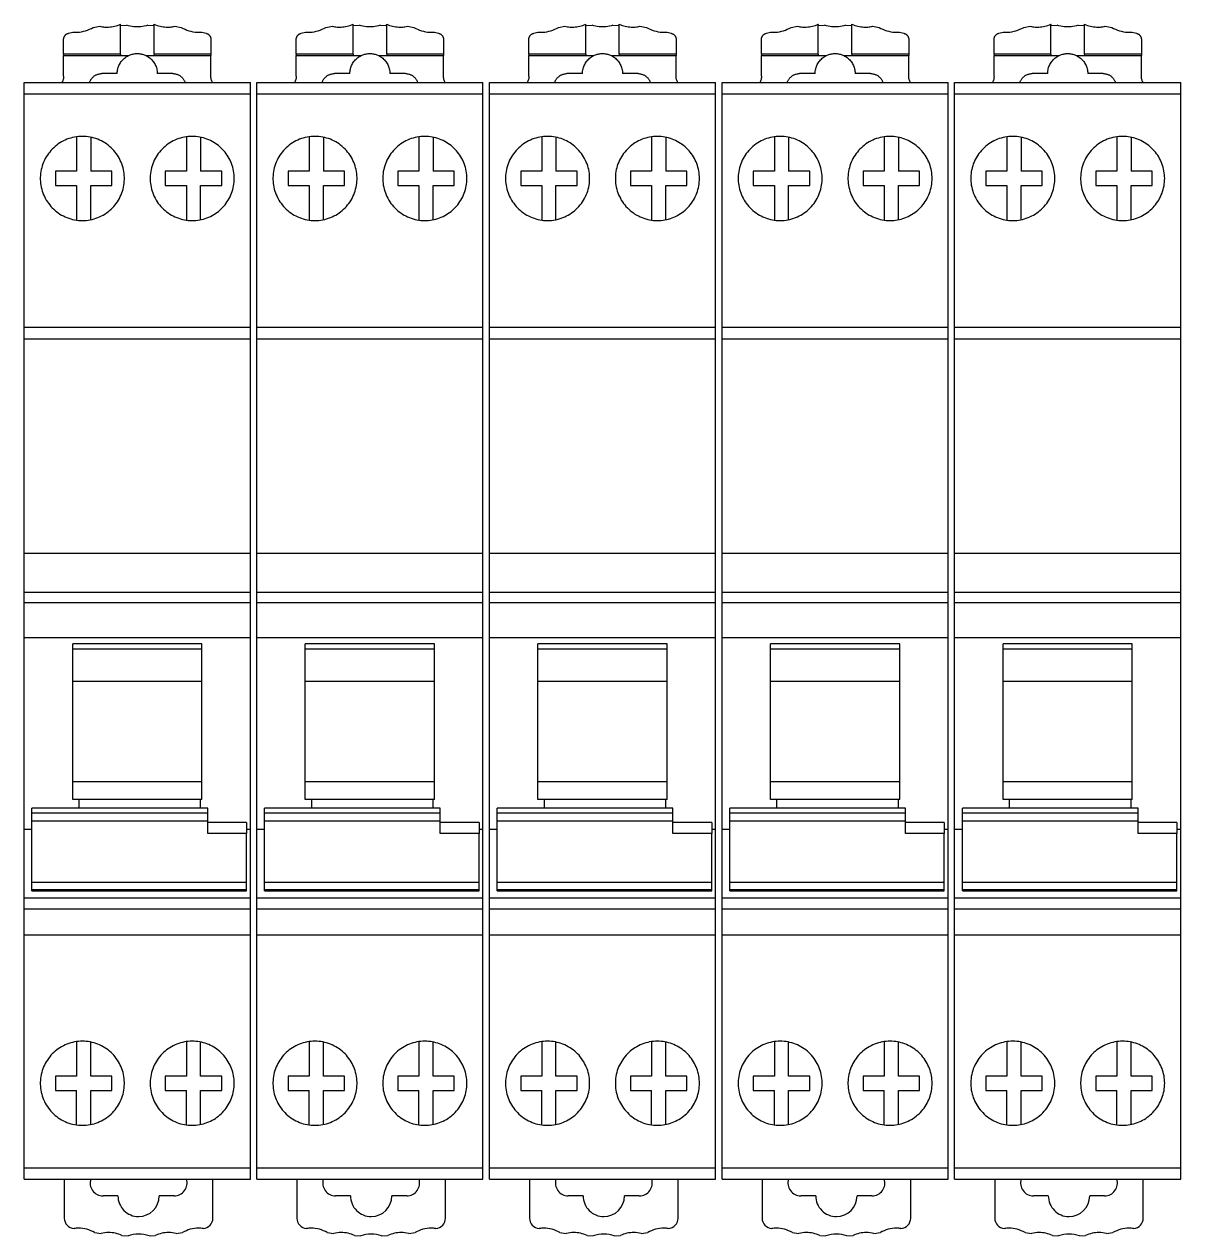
# Model space of a CAD drawing. Header units: millimetres. Extents: x 1019 to 1519, y 1262 to 1448.
# Drawn here: x 1493.69 to 1502.64, y 1342.82 to 1352.19 of the extents above; entities that cross this region are included whole.
import ezdxf

# ---------------------------------------------------------------- set-up
doc = ezdxf.new("R2010")
doc.units = ezdxf.units.MM

# ---------------------------------------------------------------- blocks, each defined once
blk = doc.blocks.new('*U44')
for p, q in [((0.13, 4.4543), (0.13, 4.6852)), ((-0.5644, 4.5903), (-0.5632, 4.5925)), ((-0.5632, 4.5925), (-0.5618, 4.5946)), ((-0.5618, 4.5946), (-0.5603, 4.5966)), ((-0.5603, 4.5966), (-0.5588, 4.5986)), ((-0.5588, 4.5986), (-0.5571, 4.6004)), ((-0.5571, 4.6004), (-0.5554, 4.6022)), ((-0.5554, 4.6022), (-0.5536, 4.604)), ((-0.5536, 4.604), (-0.5517, 4.6056)), ((-0.5517, 4.6056), (-0.5497, 4.6071)), ((-0.5497, 4.6071), (-0.5476, 4.6086)), ((-0.5476, 4.6086), (-0.5453, 4.6099)), ((-0.5453, 4.6099), (-0.5429, 4.6111)), ((-0.5429, 4.6111), (-0.5404, 4.6123)), ((-0.5404, 4.6123), (-0.5378, 4.6132)), ((-0.5378, 4.6132), (-0.535, 4.6141)), ((-0.535, 4.6141), (-0.5321, 4.6149)), ((-0.5321, 4.6149), (-0.4994, 4.6237)), ((-0.4994, 4.6237), (-0.496, 4.6235)), ((-0.496, 4.6235), (-0.4927, 4.6233)), ((-0.4927, 4.6233), (-0.4893, 4.6232)), ((-0.4893, 4.6232), (-0.486, 4.6231)), ((-0.486, 4.6231), (-0.4826, 4.623)), ((-0.4826, 4.623), (-0.4793, 4.623)), ((-0.4793, 4.623), (-0.463, 4.6235)), ((-0.463, 4.6235), (-0.447, 4.6249)), ((-0.447, 4.6249), (-0.4312, 4.6273)), ((-0.4312, 4.6273), (-0.4156, 4.6306)), ((-0.4156, 4.6306), (-0.4002, 4.6348)), ((-0.4002, 4.6348), (-0.385, 4.6399)), ((-0.385, 4.6399), (-0.37, 4.646)), ((-0.37, 4.646), (-0.3553, 4.653)), ((-0.3553, 4.653), (-0.3408, 4.6611)), ((-0.3408, 4.6611), (-0.2906, 4.6693)), ((-0.2906, 4.6693), (-0.2812, 4.6673)), ((-0.2812, 4.6673), (-0.2718, 4.6658)), ((-0.2718, 4.6658), (-0.2624, 4.6646)), ((-0.2624, 4.6646), (-0.2531, 4.6637)), ((-0.2531, 4.6637), (-0.2438, 4.6632)), ((-0.2438, 4.6632), (-0.2346, 4.6631)), ((-0.2346, 4.6631), (-0.2227, 4.6634)), ((-0.2227, 4.6634), (-0.211, 4.6642)), ((-0.211, 4.6642), (-0.1992, 4.6655)), ((-0.1992, 4.6655), (-0.1875, 4.6674)), ((-0.1875, 4.6674), (-0.1759, 4.6698)), ((-0.1759, 4.6698), (-0.1644, 4.6728)), ((-0.1644, 4.6728), (-0.1528, 4.6764)), ((-0.1528, 4.6764), (-0.1414, 4.6805)), ((-0.1414, 4.6805), (-0.13, 4.6852)), ((-0.1292, 4.679), (-0.13, 4.6852)), ((-0.13, 4.4543), (-0.13, 4.6852)), ((-0.13, 4.679), (-0.1292, 4.679)), ((-0.1288, 4.6756), (-0.1292, 4.679)), ((-0.1288, 4.6756), (-0.0811, 4.6779)), ((-0.0675, 4.6737), (-0.0811, 4.6779)), ((-0.054, 4.6704), (-0.0675, 4.6737)), ((-0.0405, 4.6678), (-0.054, 4.6704)), ((-0.027, 4.666), (-0.0405, 4.6678)), ((-0.0135, 4.6649), (-0.027, 4.666)), ((0, 4.6645), (-0.0135, 4.6649)), ((0.0135, 4.6649), (0, 4.6645)), ((0.027, 4.666), (0.0135, 4.6649)), ((0.0405, 4.6678), (0.027, 4.666)), ((0.054, 4.6704), (0.0405, 4.6678)), ((0.0675, 4.6737), (0.054, 4.6704)), ((0.0811, 4.6779), (0.0675, 4.6737)), ((0.0811, 4.6779), (0.1288, 4.6756)), ((0.1288, 4.6756), (0.1292, 4.679)), ((0.1292, 4.679), (0.13, 4.6852)), ((0.1292, 4.679), (0.13, 4.679)), ((0.13, 4.6852), (0.1414, 4.6805)), ((0.1414, 4.6805), (0.1529, 4.6764)), ((0.1529, 4.6764), (0.1645, 4.6728)), ((0.1645, 4.6728), (0.1761, 4.6699)), ((0.1761, 4.6699), (0.1878, 4.6674)), ((0.1878, 4.6674), (0.1995, 4.6656)), ((0.1995, 4.6656), (0.2112, 4.6642)), ((0.2112, 4.6642), (0.2231, 4.6634)), ((0.2231, 4.6634), (0.235, 4.6631)), ((0.235, 4.6631), (0.2441, 4.6633)), ((0.2441, 4.6633), (0.2532, 4.6638)), ((0.2532, 4.6638), (0.2624, 4.6646)), ((0.2624, 4.6646), (0.2716, 4.6657)), ((0.2716, 4.6657), (0.2809, 4.6672)), ((0.2809, 4.6672), (0.2902, 4.6691)), ((0.2902, 4.6691), (0.3403, 4.6611)), ((0.3403, 4.6611), (0.3548, 4.6531)), ((0.3548, 4.6531), (0.3696, 4.646)), ((0.3696, 4.646), (0.3846, 4.6399)), ((0.3846, 4.6399), (0.3998, 4.6348)), ((0.3998, 4.6348), (0.4153, 4.6306)), ((0.4153, 4.6306), (0.431, 4.6273)), ((0.431, 4.6273), (0.4468, 4.6249)), ((0.4468, 4.6249), (0.4629, 4.6235)), ((0.4629, 4.6235), (0.4793, 4.623)), ((0.4793, 4.623), (0.4826, 4.623)), ((0.4826, 4.623), (0.4859, 4.6231)), ((0.4859, 4.6231), (0.4893, 4.6232)), ((0.4893, 4.6232), (0.4927, 4.6233)), ((0.4927, 4.6233), (0.496, 4.6235)), ((0.496, 4.6235), (0.4994, 4.6237)), ((0.4994, 4.6237), (0.5321, 4.6149)), ((0.5321, 4.6149), (0.535, 4.6141)), ((0.535, 4.6141), (0.5378, 4.6132)), ((0.5378, 4.6132), (0.5404, 4.6122)), ((0.5404, 4.6122), (0.5429, 4.6111)), ((0.5429, 4.6111), (0.5453, 4.6099)), ((0.5453, 4.6099), (0.5475, 4.6085)), ((0.5475, 4.6085), (0.5496, 4.6071)), ((0.5496, 4.6071), (0.5517, 4.6056)), ((0.5517, 4.6056), (0.5536, 4.6039)), ((0.5536, 4.6039), (0.5554, 4.6022)), ((0.5554, 4.6022), (0.5571, 4.6004)), ((0.5571, 4.6004), (0.5587, 4.5986)), ((0.5587, 4.5986), (0.5603, 4.5966)), ((0.5603, 4.5966), (0.5618, 4.5946)), ((0.5618, 4.5946), (0.5631, 4.5925)), ((0.5631, 4.5925), (0.5644, 4.5903)), ((-0.5699, 4.4543), (-0.5698, 4.5719)), ((-0.5698, 4.5719), (-0.5694, 4.5749)), ((-0.5694, 4.5749), (-0.5689, 4.5778)), ((-0.5689, 4.5778), (-0.5683, 4.5805)), ((-0.5683, 4.5805), (-0.5675, 4.5831)), ((-0.5675, 4.5831), (-0.5666, 4.5856)), ((-0.5666, 4.5856), (-0.5656, 4.588)), ((-0.5656, 4.588), (-0.5644, 4.5903)), ((0.5644, 4.5903), (0.5655, 4.588)), ((0.5655, 4.588), (0.5666, 4.5856)), ((0.5666, 4.5856), (0.5675, 4.5831)), ((0.5675, 4.5831), (0.5683, 4.5805)), ((0.5683, 4.5805), (0.5689, 4.5777)), ((0.5689, 4.5777), (0.5694, 4.5749)), ((0.5694, 4.5749), (0.5698, 4.5719)), ((0.5698, 4.5719), (0.5699, 4.4543)), ((-0.57, 4.2831), (-0.5699, 4.4427)), ((-0.13, 4.4543), (-0.5699, 4.4543)), ((-0.5699, 4.4543), (-0.5699, 4.4427)), ((-0.5699, 4.4427), (-0.13, 4.4427)), ((-0.13, 4.4543), (-0.13, 4.4427)), ((-0.13, 4.4427), (-0.0676, 4.4427)), ((-0.1186, 4.4031), (-0.1128, 4.4096)), ((-0.1128, 4.4096), (-0.1065, 4.4159)), ((-0.1065, 4.4159), (-0.0997, 4.4219)), ((-0.0997, 4.4219), (-0.0925, 4.4276)), ((-0.0925, 4.4276), (-0.0848, 4.433)), ((-0.0848, 4.433), (-0.0765, 4.4381)), ((-0.0765, 4.4381), (-0.0676, 4.4427)), ((-0.0676, 4.4427), (-0.0609, 4.4458)), ((-0.0609, 4.4458), (-0.0541, 4.4486)), ((-0.0541, 4.4486), (-0.0474, 4.4509)), ((-0.0474, 4.4509), (-0.0406, 4.4529)), ((-0.0406, 4.4529), (-0.0338, 4.4546)), ((-0.0338, 4.4546), (-0.0271, 4.456)), ((-0.0271, 4.456), (-0.0203, 4.457)), ((-0.0203, 4.457), (-0.0135, 4.4577)), ((-0.0135, 4.4577), (-0.0068, 4.4581)), ((-0.0068, 4.4581), (0, 4.4583)), ((0, 4.4583), (0.0068, 4.4581)), ((0.0068, 4.4581), (0.0135, 4.4577)), ((0.0135, 4.4577), (0.0203, 4.457)), ((0.0203, 4.457), (0.0271, 4.456)), ((0.0271, 4.456), (0.0338, 4.4546)), ((0.0338, 4.4546), (0.0406, 4.4529)), ((0.0406, 4.4529), (0.0474, 4.4509)), ((0.0474, 4.4509), (0.0541, 4.4486)), ((0.0541, 4.4486), (0.0609, 4.4458)), ((0.0609, 4.4458), (0.0676, 4.4427)), ((0.0676, 4.4427), (0.13, 4.4427)), ((0.0676, 4.4427), (0.0765, 4.4381)), ((0.0765, 4.4381), (0.0848, 4.433)), ((0.0848, 4.433), (0.0925, 4.4276)), ((0.0925, 4.4276), (0.0997, 4.4219)), ((0.0997, 4.4219), (0.1065, 4.4159)), ((0.1065, 4.4159), (0.1128, 4.4096)), ((0.1128, 4.4096), (0.1186, 4.4031)), ((0.5699, 4.4543), (0.13, 4.4543)), ((0.13, 4.4543), (0.13, 4.4427)), ((0.13, 4.4427), (0.5699, 4.4427)), ((0.5699, 4.4543), (0.5699, 4.4427)), ((0.57, 4.2831), (0.5699, 4.4427)), ((-0.155, 4.3033), (-0.1547, 4.3133)), ((-0.1547, 4.3133), (-0.1538, 4.3229)), ((-0.1538, 4.3229), (-0.1523, 4.3322)), ((-0.1523, 4.3322), (-0.1503, 4.3412)), ((-0.1503, 4.3412), (-0.1478, 4.3499)), ((-0.1478, 4.3499), (-0.1449, 4.3582)), ((-0.1449, 4.3582), (-0.1416, 4.3664)), ((-0.1416, 4.3664), (-0.1378, 4.3742)), ((-0.1378, 4.3742), (-0.1336, 4.3818)), ((-0.1336, 4.3818), (-0.129, 4.3892)), ((-0.129, 4.3892), (-0.124, 4.3963)), ((-0.124, 4.3963), (-0.1186, 4.4031)), ((0.1186, 4.4031), (0.124, 4.3963)), ((0.124, 4.3963), (0.129, 4.3892)), ((0.129, 4.3892), (0.1336, 4.3818)), ((0.1336, 4.3818), (0.1378, 4.3742)), ((0.1378, 4.3742), (0.1416, 4.3664)), ((0.1416, 4.3664), (0.1449, 4.3582)), ((0.1449, 4.3582), (0.1478, 4.3499)), ((0.1478, 4.3499), (0.1503, 4.3412)), ((0.1503, 4.3412), (0.1523, 4.3322)), ((0.1523, 4.3322), (0.1538, 4.3229)), ((0.1538, 4.3229), (0.1547, 4.3133)), ((0.1547, 4.3133), (0.155, 4.3033)), ((-0.875, 4.1466), (-0.875, 4.2333)), ((-0.875, 4.2333), (0.875, 4.2333)), ((-0.5803, 4.2392), (-0.5834, 4.2333)), ((-0.5774, 4.2454), (-0.5803, 4.2392)), ((-0.575, 4.2519), (-0.5774, 4.2454)), ((-0.5729, 4.2589), (-0.575, 4.2519)), ((-0.5713, 4.2664), (-0.5729, 4.2589)), ((-0.5704, 4.2744), (-0.5713, 4.2664)), ((-0.57, 4.2831), (-0.5704, 4.2744)), ((-0.3704, 4.2333), (-0.3688, 4.2379)), ((-0.3688, 4.2379), (-0.3671, 4.2423)), ((-0.3671, 4.2423), (-0.3651, 4.2467)), ((-0.3651, 4.2467), (-0.363, 4.2508)), ((-0.363, 4.2508), (-0.3607, 4.2548)), ((-0.3607, 4.2548), (-0.3582, 4.2587)), ((-0.3582, 4.2587), (-0.3556, 4.2625)), ((-0.3556, 4.2625), (-0.3528, 4.2661)), ((-0.3528, 4.2661), (-0.3499, 4.2696)), ((-0.3499, 4.2696), (-0.3468, 4.2729)), ((-0.3468, 4.2729), (-0.3435, 4.2762)), ((-0.3435, 4.2762), (-0.34, 4.2793)), ((-0.34, 4.2793), (-0.3364, 4.2822)), ((-0.3364, 4.2822), (-0.3326, 4.285)), ((-0.3326, 4.285), (-0.3286, 4.2877)), ((-0.3286, 4.2877), (-0.3244, 4.2902)), ((-0.3244, 4.2902), (-0.3201, 4.2926)), ((-0.3201, 4.2926), (-0.3155, 4.2947)), ((-0.3155, 4.2947), (-0.3106, 4.2967)), ((-0.3106, 4.2967), (-0.3055, 4.2985)), ((-0.3055, 4.2985), (-0.3002, 4.3001)), ((-0.3002, 4.3001), (-0.2945, 4.3014)), ((-0.2945, 4.3014), (-0.2885, 4.3024)), ((-0.2885, 4.3024), (-0.282, 4.303)), ((-0.282, 4.303), (-0.275, 4.3033)), ((-0.155, 4.3033), (-0.275, 4.3033)), ((0.275, 4.3033), (0.155, 4.3033)), ((0.275, 4.3033), (0.282, 4.303)), ((0.282, 4.303), (0.2885, 4.3024)), ((0.2885, 4.3024), (0.2945, 4.3014)), ((0.2945, 4.3014), (0.3002, 4.3001)), ((0.3002, 4.3001), (0.3055, 4.2985)), ((0.3055, 4.2985), (0.3106, 4.2967)), ((0.3106, 4.2967), (0.3155, 4.2947)), ((0.3155, 4.2947), (0.3201, 4.2926)), ((0.3201, 4.2926), (0.3244, 4.2902)), ((0.3244, 4.2902), (0.3286, 4.2877)), ((0.3286, 4.2877), (0.3326, 4.285)), ((0.3326, 4.285), (0.3364, 4.2822)), ((0.3364, 4.2822), (0.34, 4.2793)), ((0.34, 4.2793), (0.3435, 4.2762)), ((0.3435, 4.2762), (0.3468, 4.2729)), ((0.3468, 4.2729), (0.3499, 4.2696)), ((0.3499, 4.2696), (0.3528, 4.2661)), ((0.3528, 4.2661), (0.3556, 4.2625)), ((0.3556, 4.2625), (0.3582, 4.2587)), ((0.3582, 4.2587), (0.3607, 4.2548)), ((0.3607, 4.2548), (0.363, 4.2508)), ((0.363, 4.2508), (0.3651, 4.2467)), ((0.3651, 4.2467), (0.3671, 4.2423)), ((0.3671, 4.2423), (0.3688, 4.2379)), ((0.3688, 4.2379), (0.3704, 4.2333)), ((0.5704, 4.2744), (0.57, 4.2831)), ((0.5713, 4.2664), (0.5704, 4.2744)), ((0.5729, 4.2589), (0.5713, 4.2664)), ((0.575, 4.2519), (0.5729, 4.2589)), ((0.5774, 4.2454), (0.575, 4.2519)), ((0.5803, 4.2392), (0.5774, 4.2454)), ((0.5834, 4.2333), (0.5803, 4.2392)), ((0.875, 4.1466), (0.875, 4.2333)), ((-0.875, 2.3433), (-0.875, 4.1466)), ((-0.875, 4.1466), (0.875, 4.1466)), ((0.875, 2.3433), (0.875, 4.1466)), ((-0.6235, 3.75), (-0.6354, 3.7405)), ((-0.6112, 3.759), (-0.6235, 3.75)), ((-0.5985, 3.7675), (-0.6112, 3.759)), ((-0.5854, 3.7753), (-0.5985, 3.7675)), ((-0.572, 3.7825), (-0.5854, 3.7753)), ((-0.5582, 3.7891), (-0.572, 3.7825)), ((-0.5441, 3.795), (-0.5582, 3.7891)), ((-0.5297, 3.8003), (-0.5441, 3.795)), ((-0.5151, 3.8048), (-0.5297, 3.8003)), ((-0.5004, 3.8087), (-0.5151, 3.8048)), ((-0.4855, 3.8119), (-0.5004, 3.8087)), ((-0.4706, 3.8144), (-0.4855, 3.8119)), ((-0.4555, 3.8161), (-0.4706, 3.8144)), ((-0.47, 3.8144), (-0.47, 3.5483)), ((-0.4403, 3.8172), (-0.4555, 3.8161)), ((-0.425, 3.8176), (-0.4403, 3.8172)), ((-0.4096, 3.8172), (-0.425, 3.8176)), ((-0.3944, 3.8161), (-0.4096, 3.8172)), ((-0.3794, 3.8144), (-0.3944, 3.8161)), ((-0.3644, 3.8119), (-0.3794, 3.8144)), ((-0.3495, 3.8087), (-0.3644, 3.8119)), ((-0.36, 3.811), (-0.36, 3.5483)), ((-0.3348, 3.8048), (-0.3495, 3.8087)), ((-0.3202, 3.8002), (-0.3348, 3.8048)), ((-0.3059, 3.795), (-0.3202, 3.8002)), ((-0.2918, 3.7891), (-0.3059, 3.795)), ((-0.278, 3.7825), (-0.2918, 3.7891)), ((-0.2645, 3.7752), (-0.278, 3.7825)), ((-0.2514, 3.7674), (-0.2645, 3.7752)), ((-0.2387, 3.7589), (-0.2514, 3.7674)), ((-0.2264, 3.7499), (-0.2387, 3.7589)), ((-0.2145, 3.7404), (-0.2264, 3.7499)), ((0.2265, 3.75), (0.2146, 3.7404)), ((0.2388, 3.759), (0.2265, 3.75)), ((0.2515, 3.7674), (0.2388, 3.759)), ((0.2646, 3.7753), (0.2515, 3.7674)), ((0.278, 3.7825), (0.2646, 3.7753)), ((0.2918, 3.7891), (0.278, 3.7825)), ((0.3059, 3.795), (0.2918, 3.7891)), ((0.3203, 3.8003), (0.3059, 3.795)), ((0.3349, 3.8048), (0.3203, 3.8003)), ((0.3496, 3.8087), (0.3349, 3.8048)), ((0.3644, 3.8119), (0.3496, 3.8087)), ((0.3794, 3.8144), (0.3644, 3.8119)), ((0.3945, 3.8161), (0.3794, 3.8144)), ((0.38, 3.8144), (0.38, 3.5483)), ((0.4097, 3.8172), (0.3945, 3.8161)), ((0.425, 3.8176), (0.4097, 3.8172)), ((0.4397, 3.8172), (0.425, 3.8176)), ((0.4542, 3.8163), (0.4397, 3.8172)), ((0.4686, 3.8146), (0.4542, 3.8163)), ((0.483, 3.8124), (0.4686, 3.8146)), ((0.4972, 3.8094), (0.483, 3.8124)), ((0.49, 3.811), (0.49, 3.5483)), ((0.5114, 3.8059), (0.4972, 3.8094)), ((0.5253, 3.8017), (0.5114, 3.8059)), ((0.5391, 3.7969), (0.5253, 3.8017)), ((0.5527, 3.7915), (0.5391, 3.7969)), ((0.566, 3.7854), (0.5527, 3.7915)), ((0.579, 3.7788), (0.566, 3.7854)), ((0.5917, 3.7716), (0.579, 3.7788)), ((0.604, 3.7639), (0.5917, 3.7716)), ((0.616, 3.7556), (0.604, 3.7639)), ((0.6277, 3.7468), (0.616, 3.7556)), ((-0.7042, 3.6594), (-0.7117, 3.6462)), ((-0.696, 3.6723), (-0.7042, 3.6594)), ((-0.6873, 3.6848), (-0.696, 3.6723)), ((-0.6779, 3.6969), (-0.6873, 3.6848)), ((-0.668, 3.7086), (-0.6779, 3.6969)), ((-0.6576, 3.7197), (-0.668, 3.7086)), ((-0.6467, 3.7304), (-0.6576, 3.7197)), ((-0.6354, 3.7405), (-0.6467, 3.7304)), ((-0.2032, 3.7303), (-0.2145, 3.7404)), ((-0.1923, 3.7196), (-0.2032, 3.7303)), ((-0.1819, 3.7085), (-0.1923, 3.7196)), ((-0.172, 3.6968), (-0.1819, 3.7085)), ((-0.1627, 3.6847), (-0.172, 3.6968)), ((-0.1539, 3.6722), (-0.1627, 3.6847)), ((-0.1458, 3.6593), (-0.1539, 3.6722)), ((-0.1383, 3.6461), (-0.1458, 3.6593)), ((0.1458, 3.6594), (0.1383, 3.6461)), ((0.154, 3.6723), (0.1458, 3.6594)), ((0.1627, 3.6848), (0.154, 3.6723)), ((0.1721, 3.6969), (0.1627, 3.6848)), ((0.1819, 3.7086), (0.1721, 3.6969)), ((0.1923, 3.7197), (0.1819, 3.7086)), ((0.2032, 3.7303), (0.1923, 3.7197)), ((0.2146, 3.7404), (0.2032, 3.7303)), ((0.6389, 3.7374), (0.6277, 3.7468)), ((0.6497, 3.7276), (0.6389, 3.7374)), ((0.66, 3.7173), (0.6497, 3.7276)), ((0.6699, 3.7065), (0.66, 3.7173)), ((0.6792, 3.6953), (0.6699, 3.7065)), ((0.6881, 3.6837), (0.6792, 3.6953)), ((0.6964, 3.6717), (0.6881, 3.6837)), ((0.7042, 3.6594), (0.6964, 3.6717)), ((0.7114, 3.6467), (0.7042, 3.6594)), ((-0.7396, 3.5755), (-0.7431, 3.5606)), ((-0.7353, 3.5902), (-0.7396, 3.5755)), ((-0.7304, 3.6046), (-0.7353, 3.5902)), ((-0.7248, 3.6187), (-0.7304, 3.6046)), ((-0.7186, 3.6326), (-0.7248, 3.6187)), ((-0.7117, 3.6462), (-0.7186, 3.6326)), ((-0.1314, 3.6325), (-0.1383, 3.6461)), ((-0.1251, 3.6187), (-0.1314, 3.6325)), ((-0.1196, 3.6045), (-0.1251, 3.6187)), ((-0.1147, 3.5901), (-0.1196, 3.6045)), ((-0.1104, 3.5754), (-0.1147, 3.5901)), ((-0.1069, 3.5606), (-0.1104, 3.5754)), ((0.1104, 3.5754), (0.1069, 3.5606)), ((0.1147, 3.5901), (0.1104, 3.5754)), ((0.1196, 3.6046), (0.1147, 3.5901)), ((0.1252, 3.6187), (0.1196, 3.6046)), ((0.1314, 3.6326), (0.1252, 3.6187)), ((0.1383, 3.6461), (0.1314, 3.6326)), ((0.7181, 3.6336), (0.7114, 3.6467)), ((0.7241, 3.6203), (0.7181, 3.6336)), ((0.7296, 3.6068), (0.7241, 3.6203)), ((0.7344, 3.5929), (0.7296, 3.6068)), ((0.7386, 3.5789), (0.7344, 3.5929)), ((0.7422, 3.5648), (0.7386, 3.5789)), ((0.7451, 3.5505), (0.7422, 3.5648)), ((-0.7496, 3.5152), (-0.7503, 3.5)), ((-0.7503, 3.5), (-0.7503, 3.4848)), ((-0.7503, 3.4848), (-0.7496, 3.4696)), ((-0.7482, 3.5304), (-0.7496, 3.5152)), ((-0.7496, 3.4696), (-0.7482, 3.4545)), ((-0.746, 3.5455), (-0.7482, 3.5304)), ((-0.7431, 3.5606), (-0.746, 3.5455)), ((-0.6332, 3.5483), (-0.6332, 3.4383)), ((-0.47, 3.5483), (-0.6332, 3.5483)), ((-0.1968, 3.5483), (-0.36, 3.5483)), ((-0.1968, 3.4383), (-0.1968, 3.5483)), ((-0.104, 3.5455), (-0.1069, 3.5606)), ((-0.1018, 3.5304), (-0.104, 3.5455)), ((-0.1004, 3.5152), (-0.1018, 3.5304)), ((-0.1018, 3.4545), (-0.1004, 3.4696)), ((-0.0997, 3.5001), (-0.1004, 3.5152)), ((-0.1004, 3.4696), (-0.0997, 3.4848)), ((-0.0997, 3.4848), (-0.0997, 3.5001)), ((0.1004, 3.5152), (0.0997, 3.5)), ((0.0997, 3.5), (0.0997, 3.4848)), ((0.0997, 3.4848), (0.1004, 3.4696)), ((0.1018, 3.5304), (0.1004, 3.5152)), ((0.1004, 3.4696), (0.1018, 3.4544)), ((0.104, 3.5455), (0.1018, 3.5304)), ((0.1069, 3.5606), (0.104, 3.5455)), ((0.2168, 3.5483), (0.2168, 3.4383)), ((0.38, 3.5483), (0.2168, 3.5483)), ((0.6532, 3.5483), (0.49, 3.5483)), ((0.6532, 3.4383), (0.6532, 3.5483)), ((0.7474, 3.5362), (0.7451, 3.5505)), ((0.7491, 3.5217), (0.7474, 3.5362)), ((0.7501, 3.5072), (0.7491, 3.5217)), ((0.7491, 3.4633), (0.7501, 3.4779)), ((0.7504, 3.4925), (0.7501, 3.5072)), ((0.7501, 3.4779), (0.7504, 3.4925)), ((-0.7482, 3.4545), (-0.746, 3.4393)), ((-0.746, 3.4393), (-0.7432, 3.4243)), ((-0.7432, 3.4243), (-0.7396, 3.4094)), ((-0.7396, 3.4094), (-0.7354, 3.3947)), ((-0.7354, 3.3947), (-0.7305, 3.3803)), ((-0.7305, 3.3803), (-0.7249, 3.3661)), ((-0.6332, 3.4383), (-0.47, 3.4383)), ((-0.47, 3.4383), (-0.47, 3.1702)), ((-0.36, 3.4383), (-0.1968, 3.4383)), ((-0.36, 3.1736), (-0.36, 3.4383)), ((-0.1251, 3.3661), (-0.1195, 3.3802)), ((-0.1195, 3.3802), (-0.1146, 3.3947)), ((-0.1146, 3.3947), (-0.1104, 3.4094)), ((-0.1104, 3.4094), (-0.1068, 3.4243)), ((-0.1068, 3.4243), (-0.104, 3.4393)), ((-0.104, 3.4393), (-0.1018, 3.4545)), ((0.1018, 3.4544), (0.104, 3.4393)), ((0.104, 3.4393), (0.1068, 3.4243)), ((0.1068, 3.4243), (0.1104, 3.4094)), ((0.1104, 3.4094), (0.1146, 3.3947)), ((0.1146, 3.3947), (0.1195, 3.3803)), ((0.1195, 3.3803), (0.1251, 3.3661)), ((0.2168, 3.4383), (0.38, 3.4383)), ((0.38, 3.4383), (0.38, 3.1702)), ((0.49, 3.4383), (0.6532, 3.4383)), ((0.49, 3.1736), (0.49, 3.4383)), ((0.7243, 3.3647), (0.7298, 3.3783)), ((0.7298, 3.3783), (0.7346, 3.3921)), ((0.7346, 3.3921), (0.7388, 3.4061)), ((0.7388, 3.4061), (0.7423, 3.4203)), ((0.7423, 3.4203), (0.7452, 3.4346)), ((0.7452, 3.4346), (0.7475, 3.4489)), ((0.7475, 3.4489), (0.7491, 3.4633)), ((-0.7249, 3.3661), (-0.7187, 3.3522)), ((-0.7187, 3.3522), (-0.7118, 3.3387)), ((-0.7118, 3.3387), (-0.7043, 3.3254)), ((-0.7043, 3.3254), (-0.6961, 3.3125)), ((-0.6961, 3.3125), (-0.6874, 3.3)), ((-0.6874, 3.3), (-0.678, 3.2878)), ((-0.678, 3.2878), (-0.6682, 3.2762)), ((-0.1819, 3.2761), (-0.172, 3.2878)), ((-0.172, 3.2878), (-0.1627, 3.2999)), ((-0.1627, 3.2999), (-0.1539, 3.3124)), ((-0.1539, 3.3124), (-0.1458, 3.3253)), ((-0.1458, 3.3253), (-0.1382, 3.3386)), ((-0.1382, 3.3386), (-0.1313, 3.3522)), ((-0.1313, 3.3522), (-0.1251, 3.3661)), ((0.1251, 3.3661), (0.1313, 3.3522)), ((0.1313, 3.3522), (0.1382, 3.3387)), ((0.1382, 3.3387), (0.1457, 3.3254)), ((0.1457, 3.3254), (0.1539, 3.3125)), ((0.1539, 3.3125), (0.1626, 3.2999)), ((0.1626, 3.2999), (0.172, 3.2878)), ((0.172, 3.2878), (0.1818, 3.2762)), ((0.6701, 3.2784), (0.6795, 3.2896)), ((0.6795, 3.2896), (0.6883, 3.3012)), ((0.6883, 3.3012), (0.6967, 3.3133)), ((0.6967, 3.3133), (0.7044, 3.3256)), ((0.7044, 3.3256), (0.7116, 3.3384)), ((0.7116, 3.3384), (0.7183, 3.3514)), ((0.7183, 3.3514), (0.7243, 3.3647)), ((-0.6682, 3.2762), (-0.6578, 3.265)), ((-0.6578, 3.265), (-0.6469, 3.2544)), ((-0.6469, 3.2544), (-0.6355, 3.2443)), ((-0.6355, 3.2443), (-0.6236, 3.2347)), ((-0.6236, 3.2347), (-0.6113, 3.2257)), ((-0.6113, 3.2257), (-0.5986, 3.2172)), ((-0.5986, 3.2172), (-0.5855, 3.2094)), ((-0.5855, 3.2094), (-0.572, 3.2021)), ((-0.572, 3.2021), (-0.5582, 3.1955)), ((-0.5582, 3.1955), (-0.5441, 3.1896)), ((-0.5441, 3.1896), (-0.5297, 3.1844)), ((-0.3203, 3.1843), (-0.306, 3.1896)), ((-0.306, 3.1896), (-0.2919, 3.1955)), ((-0.2919, 3.1955), (-0.2781, 3.2021)), ((-0.2781, 3.2021), (-0.2646, 3.2093)), ((-0.2646, 3.2093), (-0.2515, 3.2172)), ((-0.2515, 3.2172), (-0.2388, 3.2256)), ((-0.2388, 3.2256), (-0.2265, 3.2346)), ((-0.2265, 3.2346), (-0.2146, 3.2442)), ((-0.2146, 3.2442), (-0.2032, 3.2543)), ((-0.2032, 3.2543), (-0.1923, 3.2649)), ((-0.1923, 3.2649), (-0.1819, 3.2761)), ((0.1818, 3.2762), (0.1922, 3.265)), ((0.1922, 3.265), (0.2031, 3.2544)), ((0.2031, 3.2544), (0.2145, 3.2442)), ((0.2145, 3.2442), (0.2264, 3.2347)), ((0.2264, 3.2347), (0.2387, 3.2257)), ((0.2387, 3.2257), (0.2514, 3.2172)), ((0.2514, 3.2172), (0.2645, 3.2094)), ((0.2645, 3.2094), (0.278, 3.2021)), ((0.278, 3.2021), (0.2918, 3.1955)), ((0.2918, 3.1955), (0.3059, 3.1896)), ((0.3059, 3.1896), (0.3203, 3.1844)), ((0.5254, 3.1829), (0.5392, 3.1878)), ((0.5392, 3.1878), (0.5528, 3.1932)), ((0.5528, 3.1932), (0.5661, 3.1992)), ((0.5661, 3.1992), (0.5792, 3.2059)), ((0.5792, 3.2059), (0.5919, 3.2131)), ((0.5919, 3.2131), (0.6042, 3.2208)), ((0.6042, 3.2208), (0.6163, 3.2292)), ((0.6163, 3.2292), (0.6279, 3.238)), ((0.6279, 3.238), (0.6391, 3.2474)), ((0.6391, 3.2474), (0.6499, 3.2572)), ((0.6499, 3.2572), (0.6603, 3.2676)), ((0.6603, 3.2676), (0.6701, 3.2784)), ((-0.5297, 3.1844), (-0.5152, 3.1798)), ((-0.5152, 3.1798), (-0.5004, 3.1759)), ((-0.5004, 3.1759), (-0.4856, 3.1727)), ((-0.4856, 3.1727), (-0.4706, 3.1702)), ((-0.4706, 3.1702), (-0.4556, 3.1685)), ((-0.4556, 3.1685), (-0.4404, 3.1674)), ((-0.4404, 3.1674), (-0.425, 3.167)), ((-0.425, 3.167), (-0.4097, 3.1674)), ((-0.4097, 3.1674), (-0.3945, 3.1685)), ((-0.3945, 3.1685), (-0.3794, 3.1702)), ((-0.3794, 3.1702), (-0.3645, 3.1727)), ((-0.3645, 3.1727), (-0.3496, 3.1759)), ((-0.3496, 3.1759), (-0.3349, 3.1798)), ((-0.3349, 3.1798), (-0.3203, 3.1843)), ((0.3203, 3.1844), (0.3348, 3.1798)), ((0.3348, 3.1798), (0.3496, 3.1759)), ((0.3496, 3.1759), (0.3644, 3.1727)), ((0.3644, 3.1727), (0.3794, 3.1702)), ((0.3794, 3.1702), (0.3944, 3.1685)), ((0.3944, 3.1685), (0.4096, 3.1674)), ((0.4096, 3.1674), (0.425, 3.167)), ((0.425, 3.167), (0.4397, 3.1674)), ((0.4397, 3.1674), (0.4542, 3.1683)), ((0.4542, 3.1683), (0.4686, 3.17)), ((0.4686, 3.17), (0.483, 3.1722)), ((0.483, 3.1722), (0.4972, 3.1752)), ((0.4972, 3.1752), (0.5114, 3.1787)), ((0.5114, 3.1787), (0.5254, 3.1829)), ((-0.875, 2.2514), (-0.875, 2.3433)), ((-0.875, 2.3433), (0.875, 2.3433)), ((0.875, 2.2514), (0.875, 2.3433)), ((-0.875, 0.5933), (-0.875, 2.2514)), ((-0.875, 2.2514), (0.875, 2.2514)), ((0.875, 0.5933), (0.875, 2.2514)), ((-0.875, 0.2933), (-0.875, 0.5933)), ((-0.875, 0.5933), (0.875, 0.5933)), ((0.875, 0.2933), (0.875, 0.5933)), ((-0.875, 0.2133), (-0.875, 0.2933)), ((-0.875, 0.2933), (0.875, 0.2933)), ((0.875, 0.2133), (0.875, 0.2933)), ((-0.875, -0.0584), (-0.875, 0.2133)), ((-0.875, 0.2133), (0.875, 0.2133)), ((0.875, -0.0584), (0.875, 0.2133)), ((-0.875, -1.5416), (-0.875, -0.0584)), ((-0.875, -0.0584), (0.875, -0.0584)), ((0.875, -1.5416), (0.875, -0.0584)), ((-0.5, -1.3118), (-0.5, -0.1062)), ((0.5, -0.1062), (-0.5, -0.1062)), ((0.5, -0.1486), (-0.5, -0.1486)), ((0.5, -1.3118), (0.5, -0.1062)), ((0.5, -0.3985), (-0.5, -0.3985)), ((-0.5, -1.172), (0.5, -1.172)), ((-0.45, -1.3118), (-0.5, -1.3118)), ((0.49, -1.3118), (-0.45, -1.3118)), ((-0.45, -1.377), (-0.45, -1.3118)), ((0.5, -1.3118), (0.49, -1.3118)), ((0.49, -1.377), (0.49, -1.3118)), ((0.545, -1.377), (-0.815, -1.377)), ((-0.815, -1.4143), (-0.815, -1.377)), ((0.545, -1.4143), (0.545, -1.377)), ((-0.815, -1.4768), (-0.815, -1.4143)), ((-0.815, -1.4143), (0.545, -1.4143)), ((-0.815, -1.4768), (0.545, -1.4768)), ((-0.815, -1.497), (-0.815, -1.4768)), ((-0.815, -1.5181), (-0.815, -1.497)), ((0.545, -1.4768), (0.545, -1.4143)), ((0.545, -1.4896), (0.545, -1.4768)), ((0.845, -1.4881), (0.545, -1.4881)), ((0.545, -1.5028), (0.545, -1.4896)), ((0.845, -1.4881), (0.845, -1.5745)), ((0.875, -2.0725), (0.875, -1.407)), ((-0.875, -2.0725), (-0.875, -1.5416)), ((-0.875, -1.5416), (-0.815, -1.5416)), ((-0.815, -1.5402), (-0.815, -1.5181)), ((-0.815, -1.5632), (-0.815, -1.5402)), ((-0.815, -1.5869), (-0.815, -1.5632)), ((-0.815, -1.6113), (-0.815, -1.5869)), ((0.545, -1.5164), (0.545, -1.5028)), ((0.545, -1.5304), (0.545, -1.5164)), ((0.545, -1.5448), (0.545, -1.5304)), ((0.545, -1.5594), (0.545, -1.5448)), ((0.545, -1.5745), (0.545, -1.5594)), ((0.845, -1.5745), (0.545, -1.5745)), ((0.845, -1.5416), (0.875, -1.5416)), ((0.845, -1.5928), (0.845, -1.5745)), ((0.845, -1.6115), (0.845, -1.5928)), ((-0.815, -1.6363), (-0.815, -1.6113)), ((-0.815, -1.6618), (-0.815, -1.6363)), ((-0.815, -1.6878), (-0.815, -1.6618)), ((0.845, -1.6306), (0.845, -1.6115)), ((0.845, -1.6499), (0.845, -1.6306)), ((0.845, -1.6696), (0.845, -1.6499)), ((0.845, -1.6895), (0.845, -1.6696)), ((-0.815, -1.7141), (-0.815, -1.6878)), ((-0.815, -1.7406), (-0.815, -1.7141)), ((-0.815, -1.7673), (-0.815, -1.7406)), ((-0.815, -1.7941), (-0.815, -1.7673)), ((0.845, -1.7096), (0.845, -1.6895)), ((0.845, -1.7298), (0.845, -1.7096)), ((0.845, -1.7502), (0.845, -1.7298)), ((0.845, -1.7706), (0.845, -1.7502)), ((0.845, -1.7911), (0.845, -1.7706)), ((-0.815, -1.8208), (-0.815, -1.7941)), ((-0.815, -1.8475), (-0.815, -1.8208)), ((-0.815, -1.8739), (-0.815, -1.8475)), ((-0.815, -1.9), (-0.815, -1.8739)), ((0.845, -1.8115), (0.845, -1.7911)), ((0.845, -1.8319), (0.845, -1.8115)), ((0.845, -1.8522), (0.845, -1.8319)), ((0.845, -1.8724), (0.845, -1.8522)), ((0.845, -1.8924), (0.845, -1.8724)), ((-0.815, -1.9257), (-0.815, -1.9)), ((-0.815, -1.9509), (-0.815, -1.9257)), ((-0.815, -1.9509), (0.845, -1.9509)), ((-0.815, -2.0079), (-0.815, -1.9509)), ((0.845, -1.9121), (0.845, -1.8924)), ((0.845, -1.9317), (0.845, -1.9121)), ((0.845, -1.9509), (0.845, -1.9317)), ((0.845, -2.0079), (0.845, -1.9509)), ((-0.815, -2.0176), (-0.815, -2.0079)), ((-0.815, -2.0079), (0.845, -2.0079)), ((-0.815, -2.0176), (0.845, -2.0176)), ((0.845, -2.0176), (0.845, -2.0079)), ((-0.875, -2.1567), (-0.875, -2.0725)), ((-0.875, -2.0725), (0.875, -2.0725)), ((0.875, -2.1567), (0.875, -2.0725)), ((-0.875, -2.3567), (-0.875, -2.1567)), ((-0.875, -2.1567), (0.875, -2.1567)), ((0.875, -2.3567), (0.875, -2.1567)), ((-0.875, -4.1601), (-0.875, -2.3567)), ((-0.875, -2.3567), (0.875, -2.3567)), ((0.875, -4.1601), (0.875, -2.3567)), ((-0.4706, -3.1837), (-0.4855, -3.1862)), ((-0.4555, -3.1819), (-0.4706, -3.1837)), ((-0.47, -3.1836), (-0.47, -3.4517)), ((-0.4403, -3.1808), (-0.4555, -3.1819)), ((-0.425, -3.1805), (-0.4403, -3.1808)), ((-0.4097, -3.1808), (-0.425, -3.1805)), ((-0.3944, -3.1819), (-0.4097, -3.1808)), ((-0.3794, -3.1837), (-0.3944, -3.1819)), ((-0.3644, -3.1862), (-0.3794, -3.1837)), ((0.3794, -3.1837), (0.3645, -3.1862)), ((0.3945, -3.1819), (0.3794, -3.1837)), ((0.38, -3.1836), (0.38, -3.4517)), ((0.4097, -3.1808), (0.3945, -3.1819)), ((0.425, -3.1805), (0.4097, -3.1808)), ((0.4397, -3.1808), (0.425, -3.1805)), ((0.4542, -3.1818), (0.4397, -3.1808)), ((0.4687, -3.1834), (0.4542, -3.1818)), ((0.483, -3.1857), (0.4687, -3.1834)), ((0.4972, -3.1886), (0.483, -3.1857)), ((-0.6577, -3.2784), (-0.6681, -3.2895)), ((-0.6468, -3.2677), (-0.6577, -3.2784)), ((-0.6354, -3.2576), (-0.6468, -3.2677)), ((-0.6235, -3.248), (-0.6354, -3.2576)), ((-0.6112, -3.239), (-0.6235, -3.248)), ((-0.5985, -3.2306), (-0.6112, -3.239)), ((-0.5854, -3.2228), (-0.5985, -3.2306)), ((-0.5719, -3.2155), (-0.5854, -3.2228)), ((-0.5581, -3.209), (-0.5719, -3.2155)), ((-0.544, -3.203), (-0.5581, -3.209)), ((-0.5297, -3.1978), (-0.544, -3.203)), ((-0.5151, -3.1932), (-0.5297, -3.1978)), ((-0.5004, -3.1893), (-0.5151, -3.1932)), ((-0.4855, -3.1862), (-0.5004, -3.1893)), ((-0.3496, -3.1894), (-0.3644, -3.1862)), ((-0.36, -3.4517), (-0.36, -3.187)), ((-0.3348, -3.1932), (-0.3496, -3.1894)), ((-0.3203, -3.1978), (-0.3348, -3.1932)), ((-0.3059, -3.2031), (-0.3203, -3.1978)), ((-0.2918, -3.209), (-0.3059, -3.2031)), ((-0.278, -3.2156), (-0.2918, -3.209)), ((-0.2645, -3.2228), (-0.278, -3.2156)), ((-0.2514, -3.2307), (-0.2645, -3.2228)), ((-0.2387, -3.2391), (-0.2514, -3.2307)), ((-0.2264, -3.2481), (-0.2387, -3.2391)), ((-0.2145, -3.2577), (-0.2264, -3.2481)), ((-0.2031, -3.2678), (-0.2145, -3.2577)), ((-0.1922, -3.2784), (-0.2031, -3.2678)), ((-0.1818, -3.2896), (-0.1922, -3.2784)), ((0.1923, -3.2784), (0.1819, -3.2895)), ((0.2032, -3.2677), (0.1923, -3.2784)), ((0.2146, -3.2576), (0.2032, -3.2677)), ((0.2265, -3.248), (0.2146, -3.2576)), ((0.2388, -3.239), (0.2265, -3.248)), ((0.2515, -3.2306), (0.2388, -3.239)), ((0.2646, -3.2228), (0.2515, -3.2306)), ((0.2781, -3.2155), (0.2646, -3.2228)), ((0.2919, -3.209), (0.2781, -3.2155)), ((0.306, -3.203), (0.2919, -3.209)), ((0.3203, -3.1978), (0.306, -3.203)), ((0.3349, -3.1932), (0.3203, -3.1978)), ((0.3496, -3.1893), (0.3349, -3.1932)), ((0.3645, -3.1862), (0.3496, -3.1893)), ((0.49, -3.4517), (0.49, -3.187)), ((0.5114, -3.1922), (0.4972, -3.1886)), ((0.5254, -3.1964), (0.5114, -3.1922)), ((0.5392, -3.2012), (0.5254, -3.1964)), ((0.5528, -3.2066), (0.5392, -3.2012)), ((0.5661, -3.2127), (0.5528, -3.2066)), ((0.5791, -3.2193), (0.5661, -3.2127)), ((0.5918, -3.2265), (0.5791, -3.2193)), ((0.6042, -3.2343), (0.5918, -3.2265)), ((0.6162, -3.2426), (0.6042, -3.2343)), ((0.6279, -3.2514), (0.6162, -3.2426)), ((0.6391, -3.2608), (0.6279, -3.2514)), ((0.6499, -3.2707), (0.6391, -3.2608)), ((0.6602, -3.281), (0.6499, -3.2707)), ((-0.7187, -3.3656), (-0.7249, -3.3795)), ((-0.7118, -3.352), (-0.7187, -3.3656)), ((-0.7042, -3.3388), (-0.7118, -3.352)), ((-0.6961, -3.3259), (-0.7042, -3.3388)), ((-0.6873, -3.3133), (-0.6961, -3.3259)), ((-0.678, -3.3012), (-0.6873, -3.3133)), ((-0.6681, -3.2895), (-0.678, -3.3012)), ((-0.172, -3.3013), (-0.1818, -3.2896)), ((-0.1626, -3.3134), (-0.172, -3.3013)), ((-0.1539, -3.3259), (-0.1626, -3.3134)), ((-0.1457, -3.3389), (-0.1539, -3.3259)), ((-0.1382, -3.3521), (-0.1457, -3.3389)), ((-0.1313, -3.3657), (-0.1382, -3.3521)), ((-0.1251, -3.3795), (-0.1313, -3.3657)), ((0.1313, -3.3656), (0.1251, -3.3795)), ((0.1382, -3.352), (0.1313, -3.3656)), ((0.1458, -3.3388), (0.1382, -3.352)), ((0.1539, -3.3259), (0.1458, -3.3388)), ((0.1627, -3.3133), (0.1539, -3.3259)), ((0.172, -3.3012), (0.1627, -3.3133)), ((0.1819, -3.2895), (0.172, -3.3012)), ((0.6701, -3.2918), (0.6602, -3.281)), ((0.6794, -3.303), (0.6701, -3.2918)), ((0.6883, -3.3146), (0.6794, -3.303)), ((0.6966, -3.3266), (0.6883, -3.3146)), ((0.7044, -3.339), (0.6966, -3.3266)), ((0.7116, -3.3517), (0.7044, -3.339)), ((0.7182, -3.3647), (0.7116, -3.3517)), ((0.7243, -3.378), (0.7182, -3.3647)), ((-0.746, -3.4528), (-0.7482, -3.4679)), ((-0.7432, -3.4377), (-0.746, -3.4528)), ((-0.7396, -3.4228), (-0.7432, -3.4377)), ((-0.7354, -3.4081), (-0.7396, -3.4228)), ((-0.7305, -3.3937), (-0.7354, -3.4081)), ((-0.7249, -3.3795), (-0.7305, -3.3937)), ((-0.6332, -3.4517), (-0.6332, -3.5617)), ((-0.47, -3.4517), (-0.6332, -3.4517)), ((-0.1968, -3.4517), (-0.36, -3.4517)), ((-0.1968, -3.5617), (-0.1968, -3.4517)), ((-0.1195, -3.3937), (-0.1251, -3.3795)), ((-0.1146, -3.4081), (-0.1195, -3.3937)), ((-0.1104, -3.4228), (-0.1146, -3.4081)), ((-0.1068, -3.4377), (-0.1104, -3.4228)), ((-0.104, -3.4528), (-0.1068, -3.4377)), ((-0.1018, -3.4679), (-0.104, -3.4528)), ((0.104, -3.4528), (0.1018, -3.4679)), ((0.1068, -3.4377), (0.104, -3.4528)), ((0.1104, -3.4228), (0.1068, -3.4377)), ((0.1146, -3.4081), (0.1104, -3.4228)), ((0.1195, -3.3937), (0.1146, -3.4081)), ((0.1251, -3.3795), (0.1195, -3.3937)), ((0.2168, -3.4517), (0.2168, -3.5617)), ((0.38, -3.4517), (0.2168, -3.4517)), ((0.6532, -3.4517), (0.49, -3.4517)), ((0.6532, -3.5617), (0.6532, -3.4517)), ((0.7297, -3.3916), (0.7243, -3.378)), ((0.7345, -3.4054), (0.7297, -3.3916)), ((0.7387, -3.4194), (0.7345, -3.4054)), ((0.7423, -3.4336), (0.7387, -3.4194)), ((0.7452, -3.4478), (0.7423, -3.4336)), ((0.7475, -3.4622), (0.7452, -3.4478)), ((0.7491, -3.4766), (0.7475, -3.4622)), ((-0.7496, -3.4831), (-0.7503, -3.4983)), ((-0.7503, -3.4983), (-0.7503, -3.5135)), ((-0.7503, -3.5135), (-0.7496, -3.5287)), ((-0.7482, -3.4679), (-0.7496, -3.4831)), ((-0.7496, -3.5287), (-0.7482, -3.5438)), ((-0.7482, -3.5438), (-0.746, -3.559)), ((-0.746, -3.559), (-0.7431, -3.574)), ((-0.1069, -3.574), (-0.104, -3.559)), ((-0.104, -3.559), (-0.1018, -3.5438)), ((-0.1004, -3.4831), (-0.1018, -3.4679)), ((-0.1018, -3.5438), (-0.1004, -3.5287)), ((-0.0997, -3.4983), (-0.1004, -3.4831)), ((-0.1004, -3.5287), (-0.0997, -3.5135)), ((-0.0997, -3.5135), (-0.0997, -3.4983)), ((0.1004, -3.4831), (0.0997, -3.4983)), ((0.0997, -3.4983), (0.0997, -3.5135)), ((0.0997, -3.5135), (0.1004, -3.5287)), ((0.1018, -3.4679), (0.1004, -3.4831)), ((0.1004, -3.5287), (0.1018, -3.5439)), ((0.1018, -3.5439), (0.104, -3.559)), ((0.104, -3.559), (0.1069, -3.574)), ((0.7452, -3.5638), (0.7475, -3.5494)), ((0.7475, -3.5494), (0.7491, -3.535)), ((0.7501, -3.4911), (0.7491, -3.4766)), ((0.7491, -3.535), (0.7501, -3.5204)), ((0.7504, -3.5057), (0.7501, -3.4911)), ((0.7501, -3.5204), (0.7504, -3.5057)), ((-0.7431, -3.574), (-0.7396, -3.5889)), ((-0.7396, -3.5889), (-0.7353, -3.6035)), ((-0.7353, -3.6035), (-0.7304, -3.618)), ((-0.7304, -3.618), (-0.7249, -3.6321)), ((-0.7249, -3.6321), (-0.7186, -3.646)), ((-0.7186, -3.646), (-0.7118, -3.6595)), ((-0.6332, -3.5617), (-0.47, -3.5617)), ((-0.47, -3.8279), (-0.47, -3.5617)), ((-0.36, -3.5617), (-0.1968, -3.5617)), ((-0.36, -3.8245), (-0.36, -3.5617)), ((-0.1383, -3.6596), (-0.1314, -3.646)), ((-0.1314, -3.646), (-0.1252, -3.6322)), ((-0.1252, -3.6322), (-0.1196, -3.618)), ((-0.1196, -3.618), (-0.1147, -3.6036)), ((-0.1147, -3.6036), (-0.1104, -3.5889)), ((-0.1104, -3.5889), (-0.1069, -3.574)), ((0.1069, -3.574), (0.1104, -3.5889)), ((0.1104, -3.5889), (0.1147, -3.6036)), ((0.1147, -3.6036), (0.1196, -3.618)), ((0.1196, -3.618), (0.1251, -3.6321)), ((0.1251, -3.6321), (0.1314, -3.646)), ((0.1314, -3.646), (0.1383, -3.6595)), ((0.2168, -3.5617), (0.38, -3.5617)), ((0.38, -3.8279), (0.38, -3.5617)), ((0.49, -3.5617), (0.6532, -3.5617)), ((0.49, -3.8245), (0.49, -3.5617)), ((0.7115, -3.66), (0.7181, -3.647)), ((0.7181, -3.647), (0.7242, -3.6337)), ((0.7242, -3.6337), (0.7296, -3.6201)), ((0.7296, -3.6201), (0.7345, -3.6062)), ((0.7345, -3.6062), (0.7387, -3.5922)), ((0.7387, -3.5922), (0.7422, -3.5781)), ((0.7422, -3.5781), (0.7452, -3.5638)), ((-0.7118, -3.6595), (-0.7042, -3.6727)), ((-0.7042, -3.6727), (-0.6961, -3.6856)), ((-0.6961, -3.6856), (-0.6873, -3.6982)), ((-0.6873, -3.6982), (-0.678, -3.7103)), ((-0.678, -3.7103), (-0.6681, -3.7219)), ((-0.6681, -3.7219), (-0.6577, -3.7331)), ((-0.6577, -3.7331), (-0.6469, -3.7437)), ((-0.6469, -3.7437), (-0.6355, -3.7538)), ((-0.2146, -3.7539), (-0.2032, -3.7438)), ((-0.2032, -3.7438), (-0.1923, -3.7332)), ((-0.1923, -3.7332), (-0.1819, -3.722)), ((-0.1819, -3.722), (-0.1721, -3.7104)), ((-0.1721, -3.7104), (-0.1627, -3.6983)), ((-0.1627, -3.6983), (-0.154, -3.6857)), ((-0.154, -3.6857), (-0.1458, -3.6728)), ((-0.1458, -3.6728), (-0.1383, -3.6596)), ((0.1383, -3.6595), (0.1458, -3.6728)), ((0.1458, -3.6728), (0.1539, -3.6857)), ((0.1539, -3.6857), (0.1627, -3.6982)), ((0.1627, -3.6982), (0.172, -3.7103)), ((0.172, -3.7103), (0.1819, -3.7219)), ((0.1819, -3.7219), (0.1923, -3.7331)), ((0.1923, -3.7331), (0.2032, -3.7437)), ((0.2032, -3.7437), (0.2145, -3.7538)), ((0.6389, -3.7509), (0.6497, -3.741)), ((0.6497, -3.741), (0.66, -3.7307)), ((0.66, -3.7307), (0.6699, -3.7199)), ((0.6699, -3.7199), (0.6793, -3.7087)), ((0.6793, -3.7087), (0.6881, -3.6971)), ((0.6881, -3.6971), (0.6965, -3.6851)), ((0.6965, -3.6851), (0.7043, -3.6727)), ((0.7043, -3.6727), (0.7115, -3.66)), ((-0.6355, -3.7538), (-0.6236, -3.7634)), ((-0.6236, -3.7634), (-0.6113, -3.7724)), ((-0.6113, -3.7724), (-0.5986, -3.7808)), ((-0.5986, -3.7808), (-0.5855, -3.7887)), ((-0.5855, -3.7887), (-0.572, -3.7959)), ((-0.572, -3.7959), (-0.5582, -3.8025)), ((-0.5582, -3.8025), (-0.5441, -3.8084)), ((-0.5441, -3.8084), (-0.5298, -3.8137)), ((-0.5298, -3.8137), (-0.5152, -3.8182)), ((-0.5152, -3.8182), (-0.5005, -3.8221)), ((-0.5005, -3.8221), (-0.4856, -3.8253)), ((-0.4856, -3.8253), (-0.4706, -3.8278)), ((-0.4706, -3.8278), (-0.4556, -3.8296)), ((-0.4556, -3.8296), (-0.4404, -3.8307)), ((-0.4404, -3.8307), (-0.425, -3.831)), ((-0.425, -3.831), (-0.4097, -3.8307)), ((-0.4097, -3.8307), (-0.3945, -3.8296)), ((-0.3945, -3.8296), (-0.3794, -3.8278)), ((-0.3794, -3.8278), (-0.3644, -3.8253)), ((-0.3644, -3.8253), (-0.3496, -3.8222)), ((-0.3496, -3.8222), (-0.3349, -3.8183)), ((-0.3349, -3.8183), (-0.3203, -3.8137)), ((-0.3203, -3.8137), (-0.3059, -3.8085)), ((-0.3059, -3.8085), (-0.2918, -3.8025)), ((-0.2918, -3.8025), (-0.278, -3.796)), ((-0.278, -3.796), (-0.2646, -3.7887)), ((-0.2646, -3.7887), (-0.2515, -3.7809)), ((-0.2515, -3.7809), (-0.2388, -3.7725)), ((-0.2388, -3.7725), (-0.2265, -3.7635)), ((-0.2265, -3.7635), (-0.2146, -3.7539)), ((0.2145, -3.7538), (0.2264, -3.7634)), ((0.2264, -3.7634), (0.2387, -3.7724)), ((0.2387, -3.7724), (0.2514, -3.7808)), ((0.2514, -3.7808), (0.2645, -3.7887)), ((0.2645, -3.7887), (0.278, -3.7959)), ((0.278, -3.7959), (0.2918, -3.8025)), ((0.2918, -3.8025), (0.3059, -3.8084)), ((0.3059, -3.8084), (0.3202, -3.8137)), ((0.3202, -3.8137), (0.3348, -3.8183)), ((0.3348, -3.8183), (0.3495, -3.8221)), ((0.3495, -3.8221), (0.3644, -3.8253)), ((0.3644, -3.8253), (0.3794, -3.8278)), ((0.3794, -3.8278), (0.3944, -3.8296)), ((0.3944, -3.8296), (0.4096, -3.8307)), ((0.4096, -3.8307), (0.425, -3.831)), ((0.425, -3.831), (0.4397, -3.8307)), ((0.4397, -3.8307), (0.4542, -3.8297)), ((0.4542, -3.8297), (0.4686, -3.8281)), ((0.4686, -3.8281), (0.483, -3.8258)), ((0.483, -3.8258), (0.4972, -3.8229)), ((0.4972, -3.8229), (0.5113, -3.8193)), ((0.5113, -3.8193), (0.5253, -3.8152)), ((0.5253, -3.8152), (0.5391, -3.8103)), ((0.5391, -3.8103), (0.5527, -3.8049)), ((0.5527, -3.8049), (0.566, -3.7989)), ((0.566, -3.7989), (0.579, -3.7923)), ((0.579, -3.7923), (0.5917, -3.7851)), ((0.5917, -3.7851), (0.6041, -3.7773)), ((0.6041, -3.7773), (0.6161, -3.769)), ((0.6161, -3.769), (0.6277, -3.7602)), ((0.6277, -3.7602), (0.6389, -3.7509)), ((-0.875, -4.2467), (-0.875, -4.1601)), ((-0.875, -4.1601), (0.875, -4.1601)), ((0.875, -4.2467), (0.875, -4.1601)), ((-0.875, -4.2467), (0.875, -4.2467)), ((-0.5651, -4.2467), (-0.565, -4.5481)), ((0.585, -4.5481), (0.585, -4.2467)), ((-0.15, -4.3767), (-0.265, -4.3767)), ((0.285, -4.3767), (0.17, -4.3767)), ((-0.3303, -4.6602), (-0.2802, -4.6675)), ((-0.1188, -4.683), (-0.0711, -4.6852)), ((0.0911, -4.6852), (0.1388, -4.683)), ((0.3002, -4.6675), (0.3503, -4.6602))]:
    blk.add_line(p, q)
for centre, radius, start, end in [((-0.265, -4.2767), 0.1, 162.54242, 270.00002), ((0.285, -4.2767), 0.1, 269.99998, 17.45758), ((0.01, -4.3767), 0.16, 179.99998, 270.00002), ((0.01, -4.3767), 0.16, 270.00002, 0.00002), ((-0.4836, -4.5481), 0.0814, 179.99998, 265.92881), ((0.5036, -4.5481), 0.0814, 274.07119, 0.00002), ((-0.455, -4.8769), 0.25, 90, 97.91031), ((-0.455, -4.8769), 0.25, 60.07143, 90), ((-0.222, -4.9106), 0.25, 90, 103.45219), ((-0.222, -4.9106), 0.25, 65.61325, 90), ((0.01, -4.9217), 0.25, 90, 108.91947), ((0.01, -4.9217), 0.25, 71.08053, 90), ((0.242, -4.9106), 0.25, 90, 114.38675), ((0.242, -4.9106), 0.25, 76.54781, 90), ((0.475, -4.8769), 0.25, 90, 119.92857), ((0.475, -4.8769), 0.25, 82.08969, 90)]:
    blk.add_arc(centre, radius, start, end)
blk = doc.blocks.new('*U45')
at = {"color": 0, "linetype": 'ByBlock', "lineweight": -2, "transparency": 16777216}
for p in [(1.8, -14), (3.6, -14), (5.4, -14), (7.2, -14), (9, -14)]:
    blk.add_blockref('*U44', p, dxfattribs=at)

msp = doc.modelspace()

# ---------------------------------------------------------------- block references
msp.add_blockref('*U45', (1492.769, 1361.5007))

doc.saveas('drawing.dxf')
